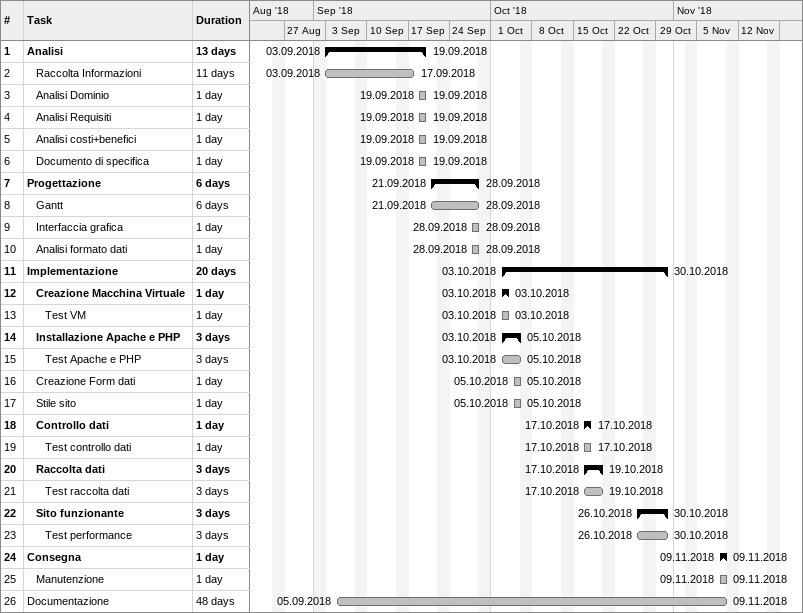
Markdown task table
| ID | Level | Task | Duration | Start | Finish |
|---|---|---|---|---|---|
| 1 | 1 | **Analisi** | 13d | 2018-09-03 | 2018-09-19 |
| 2 | 2 | Raccolta Informazioni | 11d | 2018-09-03 | 2018-09-17 |
| 3 | 2 | Analisi Dominio | 1d | 2018-09-19 | 2018-09-19 |
| 4 | 2 | Analisi Requisiti | 1d | 2018-09-19 | 2018-09-19 |
| 5 | 2 | Analisi costi+benefici | 1d | 2018-09-19 | 2018-09-19 |
| 6 | 2 | Documento di specifica | 1d | 2018-09-19 | 2018-09-19 |
| 7 | 1 | **Progettazione** | 6d | 2018-09-21 | 2018-09-28 |
| 8 | 2 | Gantt | 6d | 2018-09-21 | 2018-09-28 |
| 9 | 2 | Interfaccia grafica | 1d | 2018-09-28 | 2018-09-28 |
| 10 | 2 | Analisi formato dati | 1d | 2018-09-28 | 2018-09-28 |
| 11 | 1 | **Implementazione** | 20d | 2018-10-03 | 2018-10-30 |
| 12 | 2 | **Creazione Macchina Virtuale** | 1d | 2018-10-03 | 2018-10-03 |
| 13 | 3 | Test VM | 1d | 2018-10-03 | 2018-10-03 |
| 14 | 2 | **Installazione Apache e PHP** | 3d | 2018-10-03 | 2018-10-05 |
| 15 | 3 | Test Apache e PHP | 3d | 2018-10-03 | 2018-10-05 |
| 16 | 2 | Creazione Form dati | 1d | 2018-10-05 | 2018-10-05 |
| 17 | 2 | Stile sito | 1d | 2018-10-05 | 2018-10-05 |
| 18 | 2 | **Controllo dati** | 1d | 2018-10-17 | 2018-10-17 |
| 19 | 3 | Test controllo dati | 1d | 2018-10-17 | 2018-10-17 |
| 20 | 2 | **Raccolta dati** | 3d | 2018-10-17 | 2018-10-19 |
| 21 | 3 | Test raccolta dati | 3d | 2018-10-17 | 2018-10-19 |
| 22 | 2 | **Sito funzionante** | 3d | 2018-10-26 | 2018-10-30 |
| 23 | 3 | Test performance | 3d | 2018-10-26 | 2018-10-30 |
| 24 | 1 | **Consegna** | 1d | 2018-11-09 | 2018-11-09 |
| 25 | 2 | Manutenzione | 1d | 2018-11-09 | 2018-11-09 |
| 26 | 1 | Documentazione | 48d | 2018-09-05 | 2018-11-09 |
